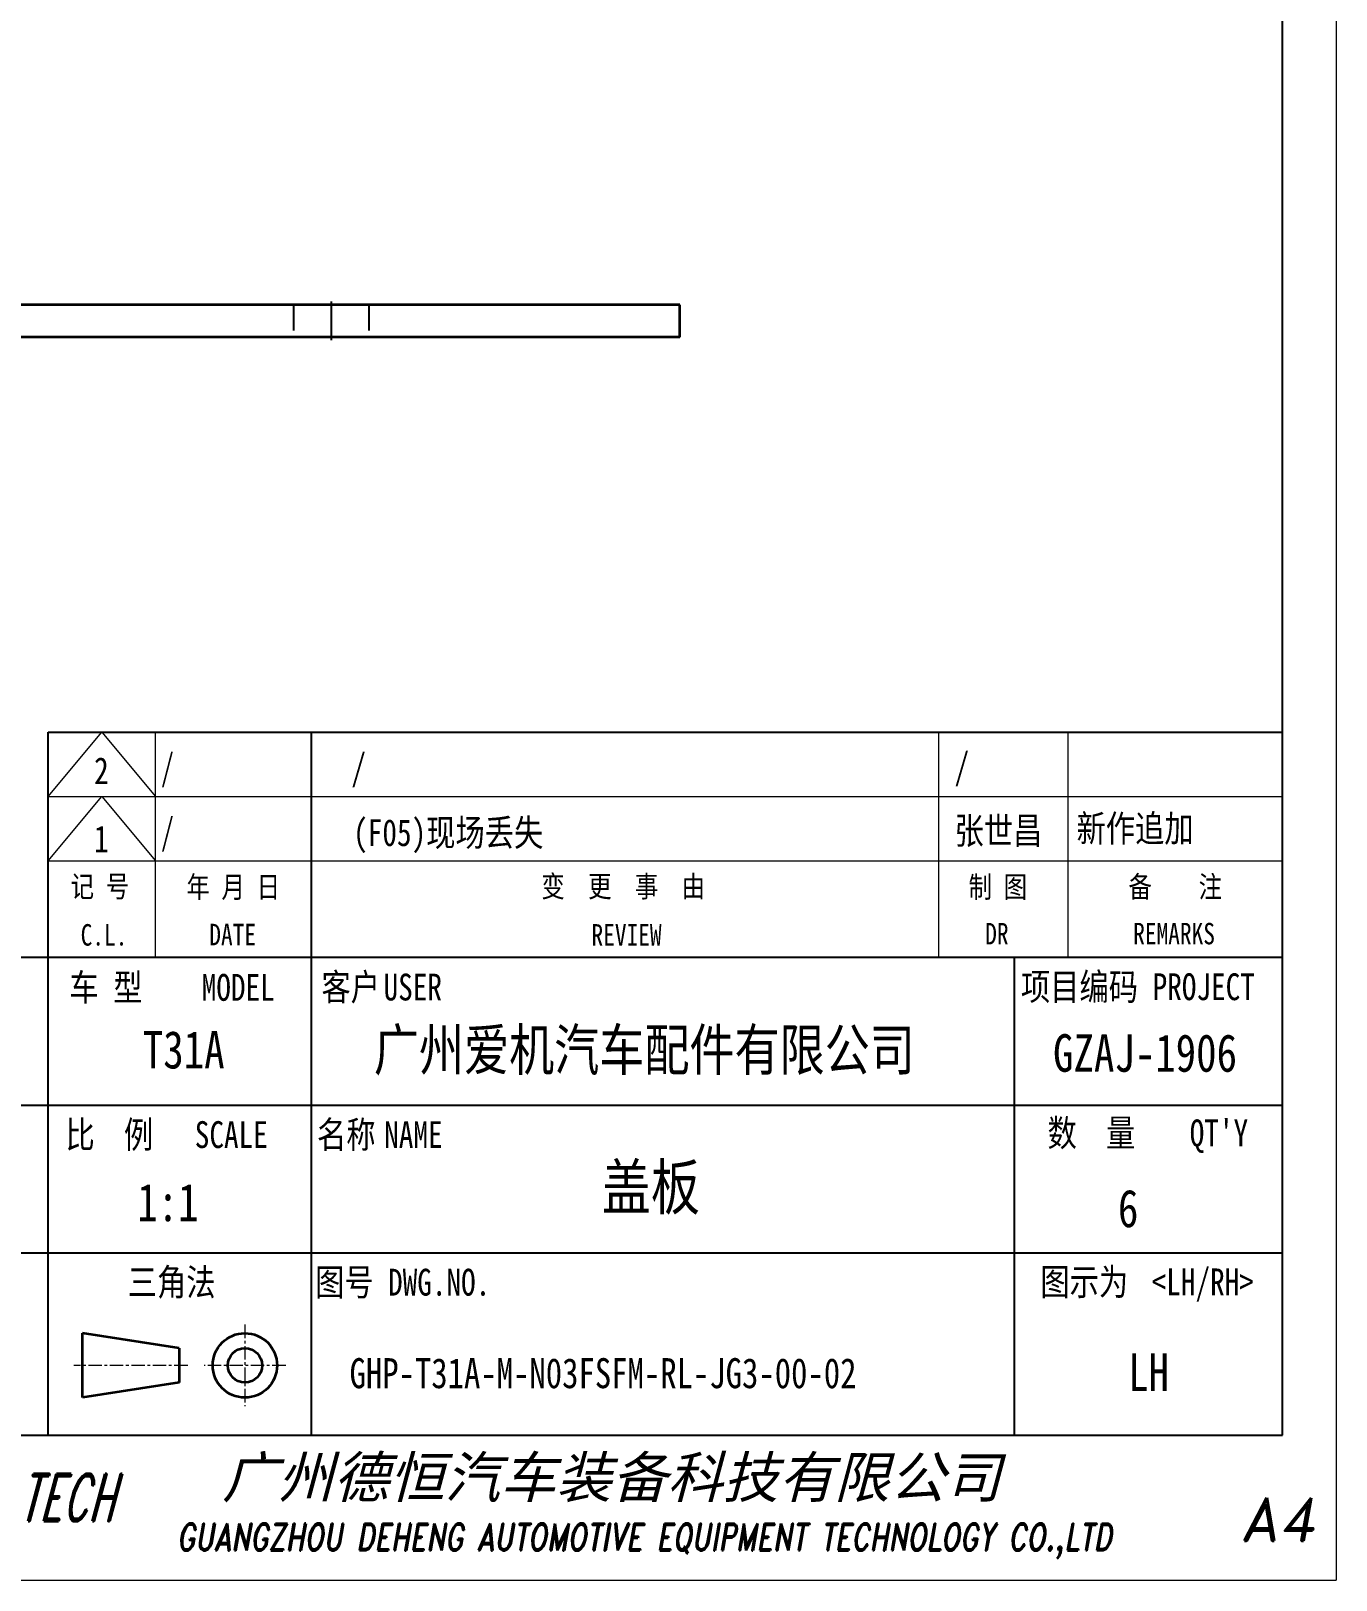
# Model space of a CAD drawing. Header units: millimetres. Extents: x 151684 to 153209, y -40906 to -39954.
# Drawn here: x 153084.5 to 153206.1, y -40906.3 to -40762 of the extents above; entities that cross this region are included whole.
import ezdxf
from ezdxf.enums import TextEntityAlignment as Align

# ---------------------------------------------------------------- set-up
doc = ezdxf.new("R2010")
doc.units = ezdxf.units.MM
doc.header["$LTSCALE"] = 0.5
for name, pattern in [('AM_ISO02W050x2', [3.75, 3, -0.75]), ('AM_ISO08W050x2', [9, 6, -0.75, 1.5, -0.75]), ('CENTER', [2, 1.25, -0.25, 0.25, -0.25]), ('DASHDOT', [18.5, 12, -3, 0.5, -3]), ('DASHED', [15, 12, -3])]:
    doc.linetypes.add(name, pattern=pattern)
for name, color, linetype, lineweight in [('中心线', 2, 'AM_ISO08W050x2', 18), ('图框', 7, 'Continuous', 18), ('粗实线', 7, 'Continuous', 35), ('虚线', 1, 'AM_ISO02W050x2', 18)]:
    doc.layers.add(name, color=color, linetype=linetype, lineweight=lineweight)
for name, color, linetype in [('图\\M+19E79\\M+195B6\\M+18E9A', 7, 'Continuous'), ('图号', 7, 'Continuous'), ('图名', 7, 'Continuous'), ('数量', 7, 'Continuous'), ('车型', 7, 'Continuous')]:
    doc.layers.add(name, color=color, linetype=linetype)
doc.layers.add('打印-禁用', color=7, linetype='Continuous', lineweight=15, plot=False)
doc.styles.add('STYLE1', font='')
doc.styles.add('国标', font='simfang.ttf', dxfattribs={"width": 0.8})
doc.styles.add('标题\\M+18E9A', font='romand.shx', dxfattribs={"oblique": 10, "bigfont": 'bigfont.shx'})
doc.styles.get('STYLE1').set_extended_font_data('SimSun')

# ---------------------------------------------------------------- blocks, each defined once
blk = doc.blocks.new('GZDEH零件A4图框V01版')
at = {"layer": '中心线', "color": 1, "linetype": 'CENTER', "lineweight": 5, "ltscale": 2}
for p, q in [((108.33, 23.8), (108.33, 16.2)), ((103, 20), (92.4, 20)), ((112.13, 20), (104.53, 20))]:
    blk.add_line(p, q, dxfattribs=at)
at = {"layer": '图\\M+19E79\\M+195B6\\M+18E9A', "linetype": 'Continuous'}
for p, q in [((205, 13.5), (205, 292)), ((205, 13.5), (205, 97)), ((90, 79), (205, 79)), ((90, 13.5), (90, 79)), ((25, 13.5), (205, 13.5))]:
    blk.add_line(p, q, dxfattribs=at)
at = {"layer": '图\\M+19E79\\M+195B6\\M+18E9A', "color": 9}
for p, q in [((114.5, 79), (114.5, 13.5)), ((205, 58), (25, 58)), ((114.5, 58), (114.5, 13.5)), ((180, 58), (180, 13.5)), ((25, 44.25), (205, 44.25)), ((25, 30.5), (205, 30.5))]:
    blk.add_line(p, q, dxfattribs=at)
at = {"layer": '图框', "color": 9}
for p, q in [((90, 73), (95, 79)), ((95, 79), (100, 73)), ((100, 58), (100, 79)), ((173, 58), (173, 79)), ((185, 79), (185, 58)), ((90, 73), (205, 73)), ((90, 67), (95, 73)), ((95, 73), (100, 67)), ((90, 67), (205, 67))]:
    blk.add_line(p, q, dxfattribs=at)
at = {"layer": '图框', "color": 2, "linetype": 'ByBlock', "lineweight": 35}
for p, q in [((102.2, 21.6), (93.2, 23)), ((93.2, 17), (93.2, 23)), ((102.2, 21.6), (102.2, 18.4)), ((102.2, 18.4), (93.2, 17))]:
    blk.add_line(p, q, dxfattribs=at)
for radius in [3, 1.6]:
    blk.add_circle((108.33, 20), radius, dxfattribs=at)
at = {"layer": '打印-禁用', "linetype": 'Continuous'}
for p in [(210, 297), (0, 0)]:
    blk.add_line(p, (210, 0), dxfattribs=at)
at = {"layer": '图\\M+19E79\\M+195B6\\M+18E9A', "color": 9, "style": '国标', "width": 0.8}
for s, p in [('车 型', (95.38, 55.27)), ('MODEL', (107.71, 55.22))]:
    blk.add_text(s, height=2.5, dxfattribs=at).set_placement(p, align=Align.MIDDLE)
for s, p in [('客户', (118.19, 54)), ('USER', (123.97, 54))]:
    blk.add_text(s, height=2.5, dxfattribs=at).set_placement(p, align=Align.CENTER)
for s, p in [('项目编码 PROJECT', (180.64, 54.03)), ('比  例\u3000', (91.61, 40.25)), ('SCALE', (103.66, 40.25)), ('名称\u3000', (115.05, 40.25)), ('NAME', (121.31, 40.25)), ('数  量', (183.12, 40.41)), ("QT'Y ", (196.37, 40.41)), ('三角法', (97.41, 26.5)), ('图号', (114.87, 26.5)), ('DWG.NO.', (121.67, 26.5)), ('图示为', (182.45, 26.53)), ('<LH/RH>', (192.82, 26.53))]:
    blk.add_text(s, height=2.5, dxfattribs=at).set_placement(p)
at = {"layer": '图\\M+19E79\\M+195B6\\M+18E9A', "color": 7, "lineweight": -3, "style": 'STYLE1', "oblique": 15}
blk.add_text('广州德恒汽车装备科技有限公司', height=3.8, dxfattribs=at).set_placement((106.21, 7.68))
at = {"layer": '图\\M+19E79\\M+195B6\\M+18E9A', "color": 7, "style": '标题\\M+18E9A'}
for s, height, oblique, width, p in [('DEH-TECH', 4.4, 15, 0.6, (86.78, 7.69)), ('GUANGZHOU DEHENG AUTOMOTIVE EQUIPMENT TECHNOLOGY CO.,LTD ', 2.5, 10, 0.75, (146.18, 3.62))]:
    blk.add_text(s, height=height, dxfattribs=dict(at, oblique=oblique, width=width)).set_placement(p, align=Align.MIDDLE)
at = {"layer": '图\\M+19E79\\M+195B6\\M+18E9A', "color": 7, "style": '标题\\M+18E9A', "oblique": 10}
blk.add_text('A4', height=4, dxfattribs=at).set_placement((204.57, 5.66), align=Align.MIDDLE)
at = {"layer": '图框', "color": 9, "style": '国标', "width": 0.8}
for s, p in [('记 号', (94.82, 63.62)), ('年 月 日', (107.24, 63.57)), ('变  更  事  由', (143.58, 63.63)), ('C.L.', (95.2, 59.11)), ('DATE', (107.19, 59.14)), ('REVIEW', (143.89, 59.11))]:
    blk.add_text(s, height=2, dxfattribs=at).set_placement(p, align=Align.CENTER)
for s, p in [('制 图', (178.49, 64.61)), ('备    注', (195.02, 64.64)), ('DR', (178.4, 60.22)), ('REMARKS', (194.91, 60.23))]:
    blk.add_text(s, height=2, dxfattribs=at).set_placement(p, align=Align.MIDDLE)
blk = doc.blocks.new('DEH A4')
at = {"layer": '图框'}
blk.add_blockref('GZDEH零件A4图框V01版', (0, 0), dxfattribs=at)

msp = doc.modelspace()

# ---------------------------------------------------------------- linework, layer by layer
at = {"layer": '中心线', "linetype": 'DASHDOT', "lineweight": -3}
msp.add_line((153112.467, -40787.224), (153112.467, -40790.825), dxfattribs=at)
at = {"layer": '粗实线', "lineweight": 35}
for p, q in [((153144.967, -40787.524), (153079.967, -40787.524)), ((153144.967, -40790.524), (153079.967, -40790.524))]:
    msp.add_line(p, q, dxfattribs=at)
at = {"layer": '粗实线', "lineweight": 35, "ltscale": 0.075}
msp.add_line((153144.967, -40790.524), (153144.967, -40787.524), dxfattribs=at)
at = {"layer": '虚线', "linetype": 'DASHED', "lineweight": -3, "ltscale": 0.4}
for p, q in [((153108.967, -40787.524), (153108.967, -40790.524)), ((153108.967, -40787.524), (153108.967, -40790.524)), ((153115.967, -40787.524), (153115.967, -40790.524)), ((153115.967, -40787.524), (153115.967, -40790.524))]:
    msp.add_line(p, q, dxfattribs=at)

# ---------------------------------------------------------------- block references
at = {"layer": '图框'}
msp.add_blockref('DEH A4', (152996.1, -40906.335), dxfattribs=at)

# ---------------------------------------------------------------- texts
at = {"layer": '图\\M+19E79\\M+195B6\\M+18E9A', "color": 3, "style": '国标'}
for s, height, width, p in [('/', 2.5, 0.705904, (153096.61, -40831.863)), ('/', 2.5, 0.8, (153114.345, -40831.863)), ('/', 2.5, 0.8, (153170.551, -40831.764)), ('2', 2.5, 0.8, (153090.378, -40832.179)), ('/', 2.5, 0.705904, (153096.61, -40837.863)), ('(F05)现场丢失', 2.5, 0.8, (153114.517, -40837.948)), ('张世昌', 2.5, 0.8, (153170.551, -40837.764)), ('新作追加', 2.5, 0.8, (153181.917, -40837.559)), ('1', 2.5, 0.8, (153090.367, -40838.539)), ('广州爱机汽车配件有限公司', 3.85, 0.8, (153116.445, -40858.854)), ('GZAJ-1906', 3.5, 0.8, (153179.733, -40858.977)), ('1:1', 3.5, 0.8, (153094.401, -40872.902)), ('LH', 3.5, 0.8, (153186.728, -40888.726))]:
    msp.add_text(s, height=height, dxfattribs=dict(at, width=width)).set_placement(p)
at = {"layer": '图号', "color": 3, "style": '国标', "width": 0.8}
msp.add_text('GHP-T31A-M-N03FSFM-RL-JG3-00-02', height=2.8, dxfattribs=at).set_placement((153114.18, -40888.462))
at = {"layer": '图名', "color": 3, "style": '国标', "width": 0.8}
msp.add_text('盖板', height=4.2, dxfattribs=at).set_placement((153142.252, -40871.821), align=Align.CENTER)
at = {"layer": '数量', "color": 3, "style": '国标', "width": 0.8}
msp.add_text('6', height=3.5, dxfattribs=at).set_placement((153185.778, -40873.457))
at = {"layer": '车型', "color": 3, "style": '国标', "width": 0.8}
msp.add_text('T31A', height=3.5, dxfattribs=at).set_placement((153098.73, -40858.672), align=Align.CENTER)

doc.saveas('drawing.dxf')
